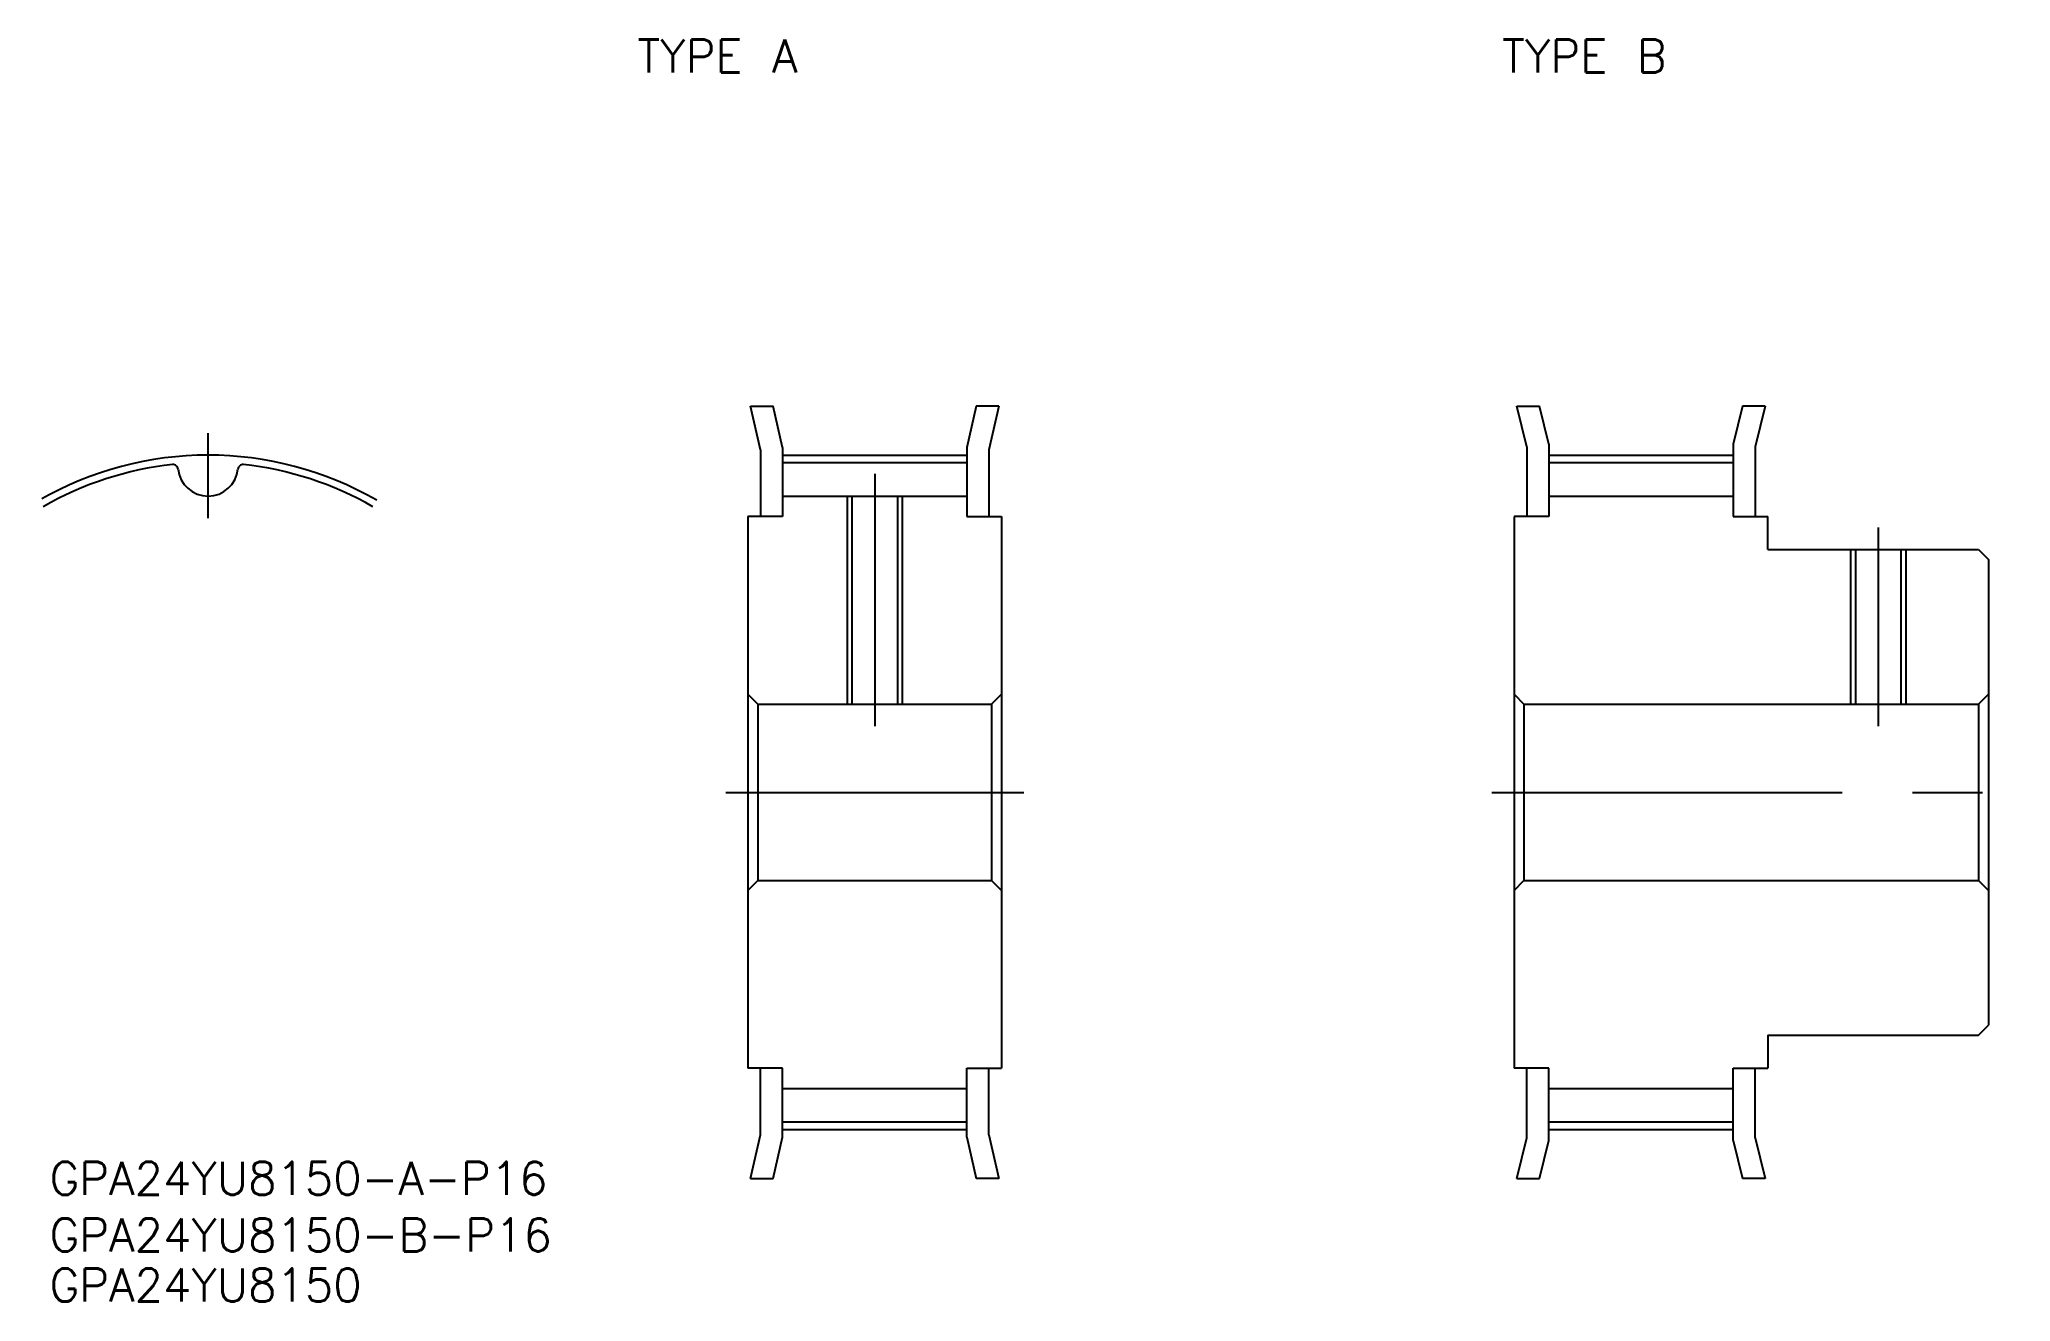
# Model space of a CAD drawing. Extents: x -15 to 163, y -46 to 68.
import ezdxf

# ---------------------------------------------------------------- set-up
doc = ezdxf.new("R2010")
doc.units = 0
doc.linetypes.add('CENTER', pattern=[50.8, 31.75, -6.35, 6.35, -6.35])
doc.layers.get('0').update_dxf_attribs({"linetype": 'CONTINUOUS'})
doc.layers.add('CENTER', color=1, linetype='CENTER')
doc.styles.get("Standard").update_dxf_attribs({"font": 'txt.shx', "height": 3, "bigfont": 'bigfont.shx'})

msp = doc.modelspace()

# ---------------------------------------------------------------- linework, layer by layer
at = {"color": 7, "linetype": 'CONTINUOUS'}
for p, q in [((49.16, 35), (51.21, 35)), ((50.06, 31.03), (49.16, 35)), ((52.06, 31.25), (51.21, 35)), ((69.6, 35), (68.76, 31.25)), ((71.66, 35), (69.6, 35)), ((71.66, 35), (70.76, 31.03)), ((118.59, 35), (120.64, 35)), ((119.49, 31.32), (118.59, 35)), ((121.49, 31.56), (120.64, 35)), ((139.03, 35), (138.19, 31.56)), ((141.09, 35), (139.03, 35)), ((141.09, 35), (140.19, 31.32)), ((50.06, 31.03), (50.06, 25)), ((52.06, 31.25), (52.06, 25)), ((68.76, 31.25), (68.76, 25)), ((70.76, 31.03), (70.76, 25)), ((119.49, 31.32), (119.49, 25)), ((121.49, 31.56), (121.49, 25)), ((138.19, 31.56), (138.19, 25)), ((140.19, 31.32), (140.19, 25)), ((52.06, 29.88), (68.76, 29.88)), ((121.49, 29.88), (138.19, 29.88)), ((52.06, 26.85), (68.76, 26.85)), ((58.34, 26.85), (58.34, 8)), ((62.47, 26.85), (62.47, 8)), ((121.49, 26.85), (138.19, 26.85)), ((48.91, 25), (48.91, -25)), ((52.06, 25), (48.91, 25)), ((68.76, 25), (71.91, 25)), ((71.91, 25), (71.91, -25)), ((118.34, 25), (118.34, -25)), ((121.49, 25), (118.34, 25)), ((138.19, 25), (141.34, 25)), ((141.34, 22), (141.34, 25)), ((141.34, 22), (160.43, 22)), ((149.27, 22), (149.27, 8)), ((153.4, 22), (153.4, 8)), ((160.43, 22), (161.34, 21.09)), ((161.34, 21.09), (161.34, -21.09)), ((48.91, 8.91), (49.81, 8)), ((49.81, 8), (71, 8)), ((49.81, 8), (49.81, -8)), ((71.91, 8.91), (71, 8)), ((71, 8), (71, -8)), ((118.34, 8.91), (119.24, 8)), ((119.24, 8), (160.43, 8)), ((119.24, 8), (119.24, -8)), ((161.34, 8.91), (160.43, 8)), ((160.43, 8), (160.43, -8)), ((48.91, -8.91), (49.81, -8)), ((49.81, -8), (71, -8)), ((71.91, -8.91), (71, -8)), ((118.34, -8.91), (119.24, -8)), ((119.24, -8), (160.43, -8)), ((161.34, -8.91), (160.43, -8)), ((160.43, -22), (161.34, -21.09)), ((141.34, -22), (160.43, -22)), ((141.34, -22), (141.34, -25)), ((52.06, -25), (48.91, -25)), ((50.06, -31.03), (50.06, -25)), ((52.06, -31.25), (52.06, -25)), ((68.76, -31.25), (68.76, -25)), ((68.76, -25), (71.91, -25)), ((70.76, -31.03), (70.76, -25)), ((121.49, -25), (118.34, -25)), ((119.49, -31.32), (119.49, -25)), ((121.49, -31.56), (121.49, -25)), ((138.19, -31.56), (138.19, -25)), ((138.19, -25), (141.34, -25)), ((140.19, -31.32), (140.19, -25)), ((52.06, -26.85), (68.76, -26.85)), ((121.49, -26.85), (138.19, -26.85)), ((52.06, -29.87), (68.76, -29.87)), ((121.49, -29.87), (138.19, -29.87)), ((49.16, -35), (50.06, -31.03)), ((51.21, -35), (52.06, -31.25)), ((68.76, -31.25), (69.6, -35)), ((70.76, -31.03), (71.66, -35)), ((118.59, -35), (119.49, -31.32)), ((120.64, -35), (121.49, -31.56)), ((138.19, -31.56), (139.03, -35)), ((140.19, -31.32), (141.09, -35)), ((49.16, -35), (51.21, -35)), ((71.66, -35), (69.6, -35)), ((118.59, -35), (120.64, -35)), ((141.09, -35), (139.03, -35))]:
    msp.add_line(p, q, dxfattribs=at)
at = {"color": 3, "linetype": 'CONTINUOUS'}
for p, q in [((57.91, 26.85), (57.91, 8)), ((62.91, 26.85), (62.91, 8)), ((148.84, 22), (148.84, 8)), ((153.84, 22), (153.84, 8))]:
    msp.add_line(p, q, dxfattribs=at)
at = {"color": 7, "linetype": 'CONTINUOUS'}
for centre, radius, start, end in [((0, 0), 29.88, 96.1563, 120), ((-3.16, 29.25), 0.453, 5.7133, 96.1563), ((0, 29.57), 2.72, 185.7133, 354.2867), ((3.16, 29.25), 0.453, 83.8437, 174.2867), ((0, 0), 29.88, 60, 83.8437)]:
    msp.add_arc(centre, radius, start, end, dxfattribs=at)
at = {"layer": 'CENTER', "color": 1, "linetype": 'CENTER'}
for p, q in [((0, 24.85), (0, 32.56)), ((52.06, 30.56), (68.76, 30.56)), ((121.49, 30.56), (138.19, 30.56)), ((60.41, 28.85), (60.41, 6)), ((151.34, 24), (151.34, 6)), ((46.91, 0), (73.91, 0)), ((116.34, 0), (163.34, 0)), ((52.06, -30.56), (68.76, -30.56)), ((121.49, -30.56), (138.19, -30.56))]:
    msp.add_line(p, q, dxfattribs=at)
msp.add_arc((0, 0), 30.56, 60, 120, dxfattribs=at)

# ---------------------------------------------------------------- texts
at = {"color": 7, "linetype": 'CONTINUOUS'}
for s, p in [('TYPE A', (38.91, 65.23)), ('TYPE B', (117.27, 65.23)), ('GPA24YU8150-A-P16', (-14.37, -36.48)), ('GPA24YU8150-B-P16', (-14.37, -41.61)), ('GPA24YU8150', (-14.37, -46.15))]:
    msp.add_text(s, height=3, dxfattribs=at).set_placement(p)

doc.saveas('drawing.dxf')
